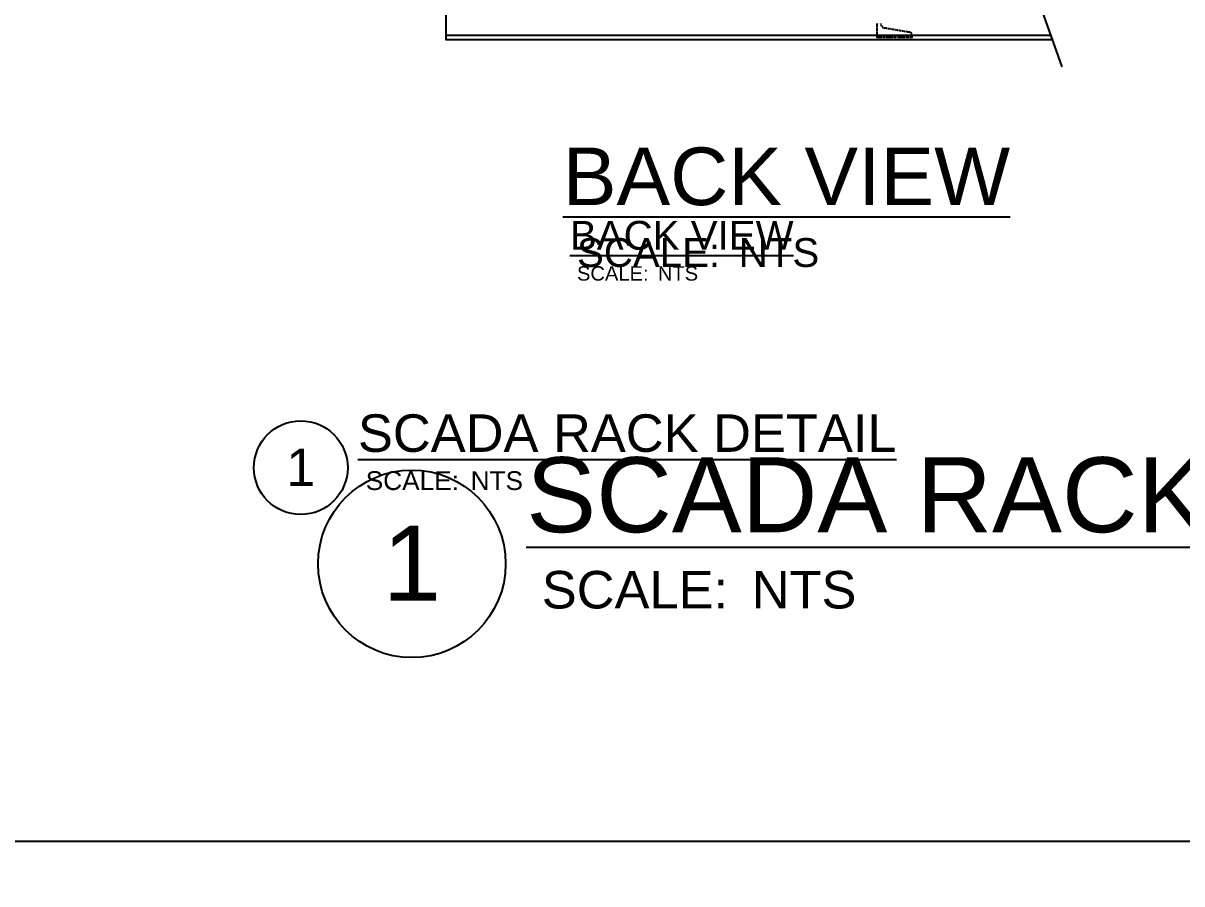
# Model space of a CAD drawing. Header units: feet. Extents: x -4 to 2246, y -9 to 1440.
# Drawn here: x 2071.13 to 2085.11, y 1365.55 to 1375.94 of the extents above; entities that cross this region are included whole.
import ezdxf
from ezdxf import colors
from ezdxf.entities.mleader import LeaderData, LeaderLine
from ezdxf.enums import TextEntityAlignment as Align
from ezdxf.math import Vec2, Vec3

# ---------------------------------------------------------------- set-up
doc = ezdxf.new("R2010")
doc.units = ezdxf.units.FT
doc.header["$MEASUREMENT"] = 0
for name, color, linetype in [('G-ANNO-TEXT', 1, 'Continuous'), ('G-ANNO-TEXT @ 1', 1, 'Continuous'), ('G-ANNO-TEXT @ 2', 1, 'Continuous'), ('PDF8_0', 7, 'Continuous'), ('PDF8_LP_OBJ-Hidden', 7, 'Continuous'), ('PDF8_LP_OBJ-Text', 7, 'Continuous')]:
    doc.layers.add(name, color=color, linetype=linetype)
doc.styles.add('NEI-A', font='arial.ttf')

# ---------------------------------------------------------------- blocks, each defined once
blk = doc.blocks.new('TITLE NAME')
at = {"style": 'NEI-A'}
blk.add_attdef('TITLE_NAME_001', (-0.03, 0.2528), '', height=0.2, dxfattribs=at)
for tag, p in [('SCALE:', (0, 0)), ('1"_=_', (0.5614, 0.0023))]:
    blk.add_attdef(tag, text='', height=0.1, dxfattribs=at).set_placement(p, align=Align.BOTTOM_LEFT)
blk = doc.blocks.new('*U33')
at = {"layer": 'G-ANNO-TEXT @ 1'}
ref = blk.add_blockref('TITLE NAME', (2077.813, 1372.664), dxfattribs=dict(at, xscale=1.738563607843373, yscale=1.738563607843373, zscale=1.738563607843373))
ref.add_attrib('TITLE_NAME_001', '%%UBACK VIEW', (2077.728, 1373.202), dxfattribs={"layer": '0', "height": 0.34771, "style": 'NEI-A'})
ref.add_attrib('SCALE:', 'SCALE:', dxfattribs={"layer": '0', "height": 0.1739, "style": 'NEI-A'}).set_placement((2077.813, 1372.777), align=Align.BOTTOM_LEFT)
ref.add_attrib('1"_=_', 'NTS', dxfattribs={"layer": '0', "height": 0.1739, "style": 'NEI-A'}).set_placement((2078.789, 1372.777), align=Align.BOTTOM_LEFT)
at = {"layer": 'G-ANNO-TEXT @ 2'}
ref = blk.add_blockref('TITLE NAME', (2077.813, 1372.664), dxfattribs=dict(at, xscale=3.477127215686746, yscale=3.477127215686746, zscale=3.477127215686746))
ref.add_attrib('TITLE_NAME_001', '%%UBACK VIEW', (2077.642, 1373.74), dxfattribs={"layer": '0', "height": 0.69543, "style": 'NEI-A'})
ref.add_attrib('SCALE:', 'SCALE:', dxfattribs={"layer": '0', "height": 0.3477, "style": 'NEI-A'}).set_placement((2077.813, 1372.89), align=Align.BOTTOM_LEFT)
ref.add_attrib('1"_=_', 'NTS', dxfattribs={"layer": '0', "height": 0.3477, "style": 'NEI-A'}).set_placement((2079.765, 1372.89), align=Align.BOTTOM_LEFT)
blk = doc.blocks.new('DETAIL_TITLE')
blk.add_circle((0.5923, -0.5126), 0.25)
at = {"style": 'NEI-A'}
blk.add_attdef('DETAIL_TITLE_001', (0.9099, -0.4751), '', height=0.25, dxfattribs=at)
at = {"style": 'NEI-A', "flags": 8}
blk.add_attdef('#', text='', height=0.25, dxfattribs=at).set_placement((0.5922, -0.5109), align=Align.MIDDLE_CENTER)
at = {"style": 'NEI-A'}
for tag, p in [('SCALE:', (0.9386, -0.7379)), ('1"_=_', (1.5474, -0.7379))]:
    blk.add_attdef(tag, text='', height=0.1094, dxfattribs=at).set_placement(p, align=Align.BOTTOM_LEFT)
blk = doc.blocks.new('*U36')
at = {"layer": 'G-ANNO-TEXT @ 1'}
ref = blk.add_blockref('DETAIL_TITLE', (2073.14, 1371.732), dxfattribs=dict(at, xscale=2.26283738676726, yscale=2.26283738676726, zscale=2.26283738676726))
ref.add_attrib('#', '1', dxfattribs={"layer": '0', "height": 0.453, "style": 'NEI-A'}).set_placement((2074.48, 1370.576), align=Align.MIDDLE_CENTER)
ref.add_attrib('DETAIL_TITLE_001', '%%USCADA RACK DETAIL', (2075.17, 1370.763), dxfattribs={"layer": '0', "height": 0.45257, "style": 'NEI-A'})
ref.add_attrib('SCALE:', 'SCALE:', dxfattribs={"layer": '0', "height": 0.2263, "style": 'NEI-A'}).set_placement((2075.264, 1370.529), align=Align.TOP_LEFT)
ref.add_attrib('1"_=_', 'NTS', dxfattribs={"layer": '0', "height": 0.2263, "style": 'NEI-A'}).set_placement((2076.53, 1370.529), align=Align.TOP_LEFT)
at = {"layer": 'G-ANNO-TEXT @ 2'}
ref = blk.add_blockref('DETAIL_TITLE', (2073.14, 1371.732), dxfattribs=dict(at, xscale=4.52567477353452, yscale=4.52567477353452, zscale=4.52567477353452))
ref.add_attrib('#', '1', dxfattribs={"layer": '0', "height": 0.905, "style": 'NEI-A'}).set_placement((2075.82, 1369.42), align=Align.MIDDLE_CENTER)
ref.add_attrib('DETAIL_TITLE_001', '%%USCADA RACK DETAIL', (2077.201, 1369.793), dxfattribs={"layer": '0', "height": 0.90513, "style": 'NEI-A'})
ref.add_attrib('SCALE:', 'SCALE:', dxfattribs={"layer": '0', "height": 0.4526, "style": 'NEI-A'}).set_placement((2077.388, 1369.326), align=Align.TOP_LEFT)
ref.add_attrib('1"_=_', 'NTS', dxfattribs={"layer": '0', "height": 0.4526, "style": 'NEI-A'}).set_placement((2079.921, 1369.326), align=Align.TOP_LEFT)
blk = doc.blocks.new('Equipment Callout Arrowhead .75')
at = {"color": 0}
blk.add_ellipse((-0.25, 0), major_axis=(0.743, 0), ratio=0.350959, start_param=-0.80282, end_param=3.944413, dxfattribs=at)

msp = doc.modelspace()

# ---------------------------------------------------------------- linework, layer by layer
at = {"layer": 'PDF8_0', "lineweight": 25}
msp.add_lwpolyline([(2082.837368, 1377.749491), (2083.208103, 1376.701296), (2083.397472, 1376.698629), (2083.104084, 1376.458584), (2083.293453, 1376.455917), (2083.664188, 1375.407722)], dxfattribs=at)
at = {"layer": 'PDF8_LP_OBJ-Hidden', "lineweight": 25}
for points in [[(2081.431773, 1375.933153), (2081.431773, 1375.922485)], [(2081.431773, 1375.919818), (2081.431773, 1375.909149)], [(2081.431773, 1375.906482), (2081.431773, 1375.895813)], [(2081.431773, 1375.893146), (2081.431773, 1375.882477)], [(2081.431773, 1375.877143), (2081.431773, 1375.869141)], [(2081.431773, 1375.863807), (2081.431773, 1375.855806)], [(2081.474447, 1375.933153), (2081.477114, 1375.925152)], [(2081.477114, 1375.919818), (2081.482449, 1375.911816)], [(2081.482449, 1375.909149), (2081.487783, 1375.901147)], [(2081.49045, 1375.89848), (2081.498452, 1375.890479)], [(2081.501119, 1375.887812), (2081.50912, 1375.885144)], [(2081.511788, 1375.882477), (2081.519789, 1375.877143), (2081.522456, 1375.877143)], [(2081.543794, 1375.874476), (2081.533125, 1375.874476), (2081.525123, 1375.877143)], [(2081.557129, 1375.871809), (2081.549128, 1375.871809)], [(2081.570465, 1375.869141), (2081.562464, 1375.869141)], [(2081.583801, 1375.866474), (2081.575799, 1375.869141)], [(2081.597137, 1375.863807), (2081.589135, 1375.866474)], [(2081.610473, 1375.86114), (2081.602471, 1375.863807)], [(2081.431773, 1375.850471), (2081.431773, 1375.84247)], [(2081.431773, 1375.837135), (2081.431773, 1375.829134)], [(2081.431773, 1375.8238), (2081.431773, 1375.815798)], [(2081.431773, 1375.810464), (2081.431773, 1375.802462)], [(2081.431773, 1375.797128), (2081.431773, 1375.789127)], [(2081.431773, 1375.783792), (2081.431773, 1375.773124)], [(2081.431773, 1375.770456), (2081.431773, 1375.765122), (2081.439774, 1375.765122)], [(2081.442441, 1375.765122), (2081.45311, 1375.765122)], [(2081.455777, 1375.765122), (2081.466446, 1375.765122)], [(2081.469113, 1375.765122), (2081.479782, 1375.765122)], [(2081.485116, 1375.765122), (2081.493117, 1375.765122)], [(2081.498452, 1375.765122), (2081.506453, 1375.765122)], [(2081.511788, 1375.765122), (2081.519789, 1375.765122)], [(2081.525123, 1375.765122), (2081.533125, 1375.765122)], [(2081.538459, 1375.765122), (2081.546461, 1375.765122)], [(2081.551795, 1375.765122), (2081.559797, 1375.765122)], [(2081.565131, 1375.765122), (2081.575799, 1375.765122)], [(2081.578467, 1375.765122), (2081.589135, 1375.765122)], [(2081.591802, 1375.765122), (2081.602471, 1375.765122)], [(2081.605138, 1375.765122), (2081.615807, 1375.765122)], [(2081.623808, 1375.858473), (2081.615807, 1375.86114)], [(2081.618474, 1375.765122), (2081.629143, 1375.765122)], [(2081.637144, 1375.858473), (2081.629143, 1375.858473)], [(2081.634477, 1375.765122), (2081.642479, 1375.765122)], [(2081.65048, 1375.855806), (2081.642479, 1375.855806)], [(2081.647813, 1375.765122), (2081.655814, 1375.765122)], [(2081.663816, 1375.853138), (2081.655814, 1375.855806)], [(2081.661149, 1375.765122), (2081.66915, 1375.765122)], [(2081.677152, 1375.850471), (2081.66915, 1375.853138)], [(2081.674485, 1375.765122), (2081.682486, 1375.765122)], [(2081.690488, 1375.847804), (2081.682486, 1375.850471)], [(2081.68782, 1375.765122), (2081.695822, 1375.765122)], [(2081.703823, 1375.845137), (2081.695822, 1375.847804)], [(2081.701156, 1375.765122), (2081.709158, 1375.765122)], [(2081.717159, 1375.845137), (2081.709158, 1375.845137)], [(2081.714492, 1375.765122), (2081.725161, 1375.765122)], [(2081.730495, 1375.84247), (2081.722493, 1375.84247)], [(2081.727828, 1375.765122), (2081.738496, 1375.765122)], [(2081.743831, 1375.839803), (2081.735829, 1375.839803)], [(2081.741164, 1375.765122), (2081.751832, 1375.765122)], [(2081.757167, 1375.837135), (2081.749165, 1375.839803)], [(2081.754499, 1375.765122), (2081.765168, 1375.765122)], [(2081.770502, 1375.834468), (2081.762501, 1375.837135)], [(2081.767835, 1375.765122), (2081.778504, 1375.765122)], [(2081.783838, 1375.831801), (2081.775837, 1375.834468)], [(2081.783838, 1375.765122), (2081.79184, 1375.765122)], [(2081.799841, 1375.831801), (2081.789173, 1375.831801)], [(2081.797174, 1375.765122), (2081.805176, 1375.765122)], [(2081.813177, 1375.829134), (2081.802508, 1375.829134)], [(2081.81051, 1375.765122), (2081.818511, 1375.765122)], [(2081.837181, 1375.8238), (2081.834514, 1375.8238), (2081.826513, 1375.826467), (2081.815844, 1375.826467)], [(2081.823846, 1375.765122), (2081.831847, 1375.765122)], [(2081.837181, 1375.765122), (2081.845183, 1375.765122)], [(2081.84785, 1375.815798), (2081.845183, 1375.818465), (2081.839849, 1375.821132)], [(2081.855852, 1375.80513), (2081.850517, 1375.810464)], [(2081.850517, 1375.765122), (2081.858519, 1375.765122), (2081.858519, 1375.775791)], [(2081.858519, 1375.781125), (2081.858519, 1375.789127), (2081.855852, 1375.797128), (2081.855852, 1375.799795)]]:
    msp.add_lwpolyline(points, dxfattribs=at)
at = {"layer": 'PDF8_LP_OBJ-Text', "lineweight": 25}
for points in [[(2083.5495, 1375.733116), (2076.233472, 1375.733116), (2076.233472, 1377.504112), (2082.925384, 1377.504112)], [(2076.233472, 1375.789127), (2083.528163, 1375.789127)]]:
    msp.add_lwpolyline(points, dxfattribs=at)

# ---------------------------------------------------------------- block references
at = {"layer": 'G-ANNO-TEXT'}
for name in ['*U33', '*U36']:
    msp.add_blockref(name, (0, 0), dxfattribs=at)

# ---------------------------------------------------------------- next in the draw order: leaders
ml = msp.add_multileader_mtext('Standard', dxfattribs=at)
ml.set_content('\\A1;6 MOTOR CONTROL CABLE CONDUITS (TYP.)', color=256, style='NEI-A')
ml.set_leader_properties()
ml.set_arrow_properties(name='Equipment Callout Arrowhead .75')
ml.build(insert=Vec2(0, 0))
ml.multileader.update_dxf_attribs({"dogleg_length": 0.0625, "arrow_head_size": 0.125})
ctx = ml.context
ctx.base_point, ctx.char_height, ctx.arrow_head_size, ctx.landing_gap_size, ctx.plane_origin = Vec3(2133.680839, 1383.790863), 0.1, 0.125, 0.09, Vec3(2077.345805, 1319.927864)
notes = []
notes.append((ctx, [(0, (0, 0, 0), (0, 0), (1, 0), 1, [])]))
ctx.mtext.insert, ctx.mtext.width, ctx.mtext.flow_direction = Vec3(2133.770839, 1383.855563), 2.21448175, 5
ctx.mtext.has_bg_fill, ctx.mtext.bg_color, ctx.mtext.bg_scale_factor, ctx.mtext.bg_transparency, ctx.mtext.use_window_bg_color = 1, -1027028792, 1.5, 0, 1
for ctx, leaders in notes:
    for number, flags, end, landing, length, lines in leaders:
        leader = LeaderData()
        leader.index, (leader.has_last_leader_line, leader.has_dogleg_vector, leader.attachment_direction) = number, flags
        leader.last_leader_point, leader.dogleg_vector, leader.dogleg_length = Vec3(end), Vec3(landing), length
        for number, points, colour, breaks in lines:
            line = LeaderLine()
            line.index, line.vertices, line.color, line.breaks = number, Vec3.list(points), colors.encode_raw_color(colour), breaks
            leader.lines.append(line)
        ctx.leaders.append(leader)

# ---------------------------------------------------------------- next in the draw order: linework, layer by layer
at = {"layer": 'Defpoints'}
msp.add_lwpolyline([(2054.207799, 1407.063072), (2116.207799, 1407.063072), (2116.207799, 1366.063072), (2054.207799, 1366.063072)], close=True, dxfattribs=at)

doc.saveas('drawing.dxf')
